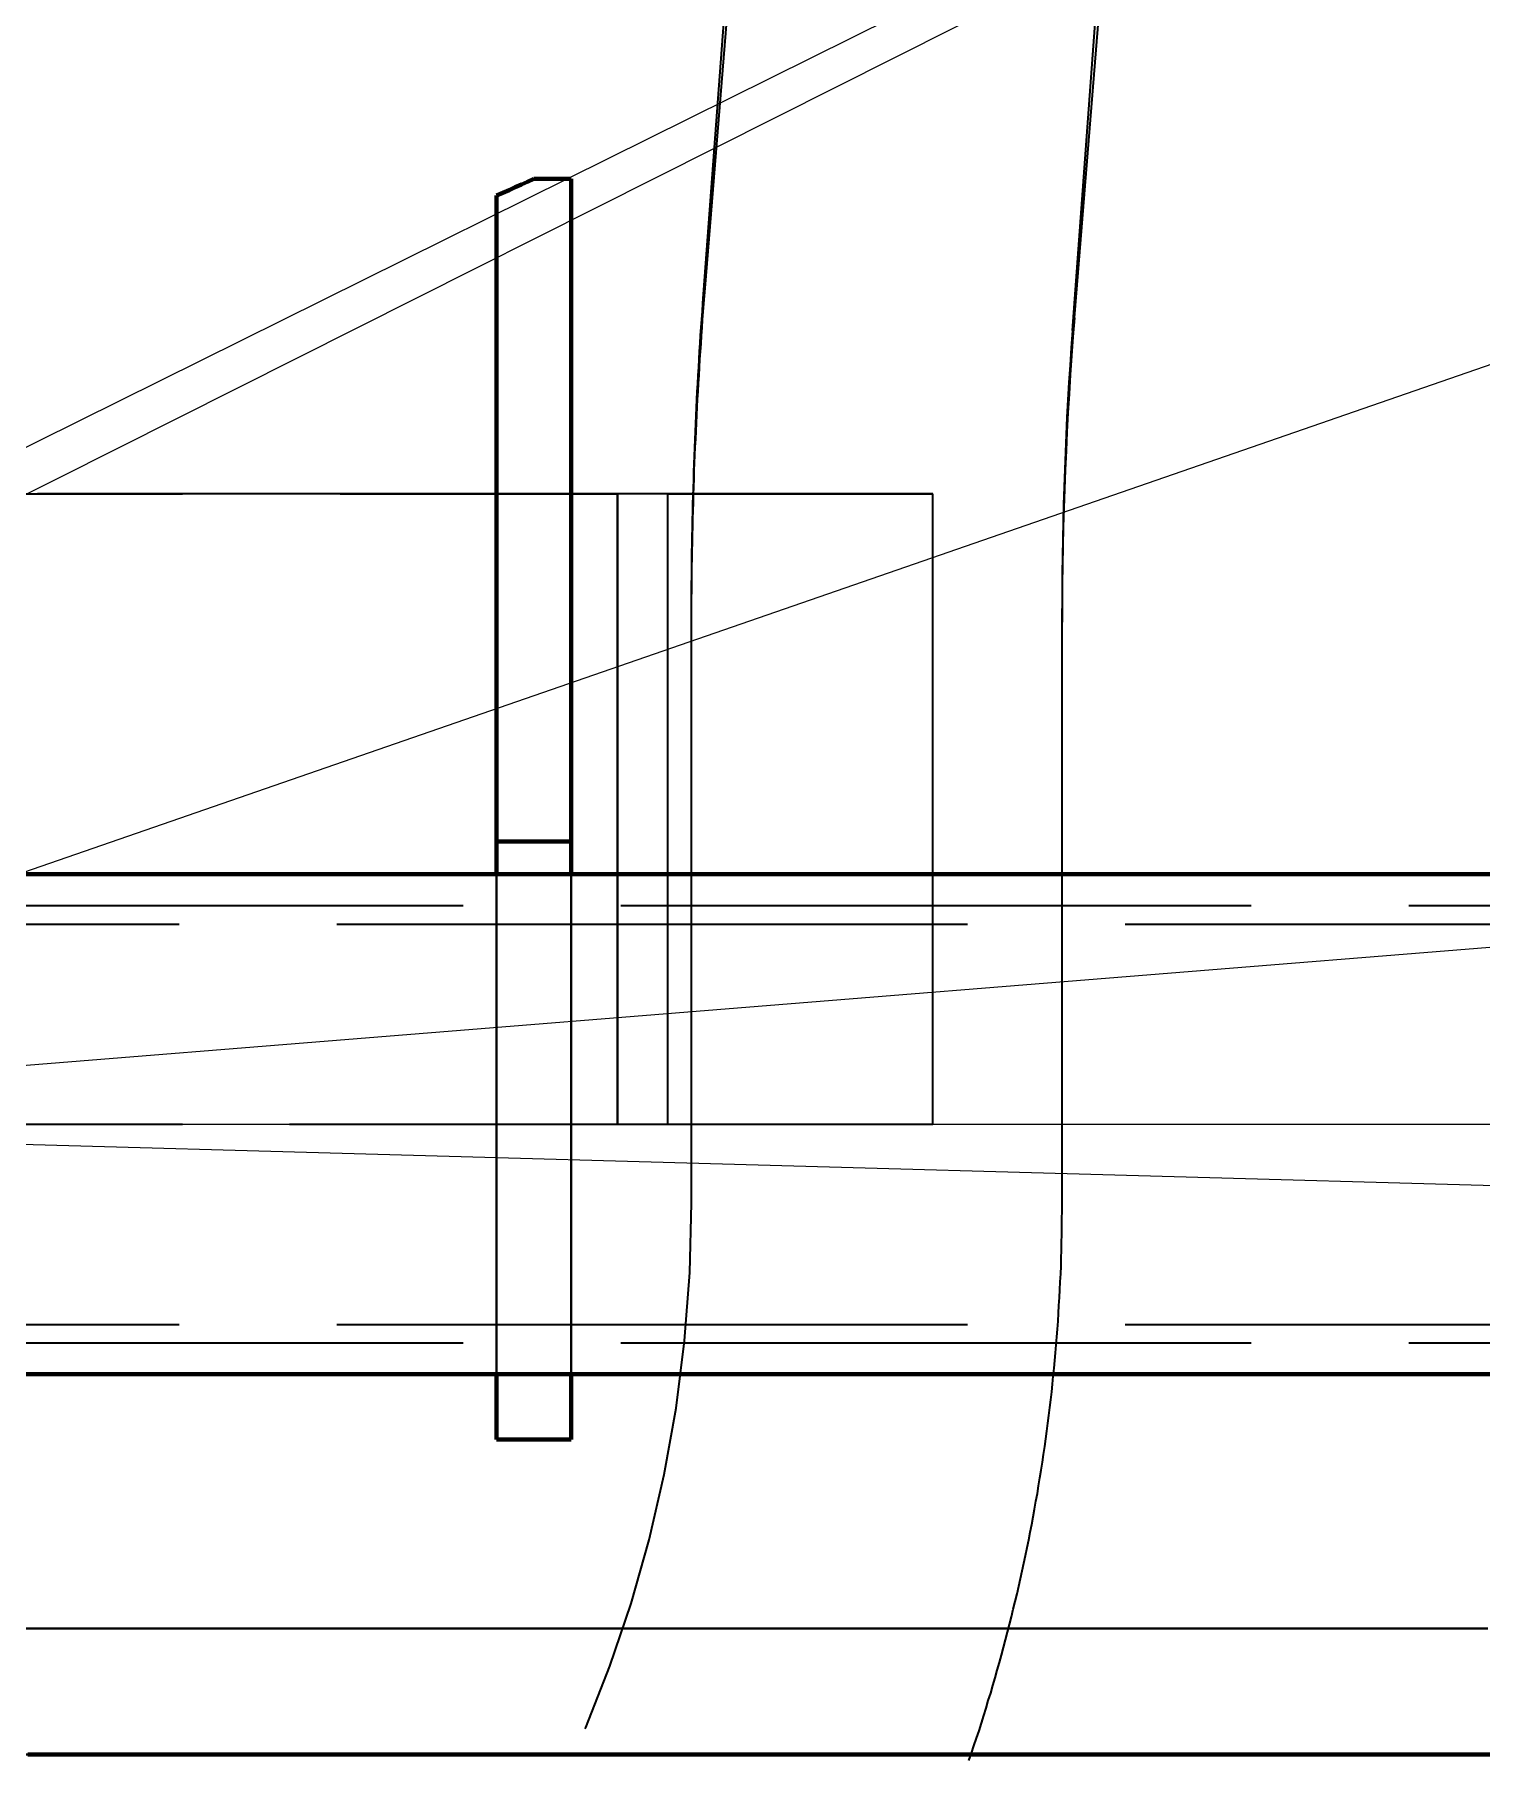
# Model space of a CAD drawing. Header units: millimetres. Extents: x 0 to 2382, y 0 to 420.
# Drawn here: x 166.47 to 175.65, y 225.68 to 236.63 of the extents above; entities that cross this region are included whole.
import ezdxf

# ---------------------------------------------------------------- set-up
doc = ezdxf.new("R2010")
doc.units = ezdxf.units.MM
doc.linetypes.add('IRAM-E-TRAZOS', pattern=[5, 4, -1])
doc.linetypes.add('IRAM-F-TRAZO-PUNTO', pattern=[20, 15, -2, 1, -2])
for name, color, linetype, lineweight in [('01-VISIBLE', 7, 'CONTINUOUS', 70), ('02-OCULTA', 4, 'IRAM-E-TRAZOS', 35), ('03-EJE', 1, 'IRAM-F-TRAZO-PUNTO', 18), ('08-FINA', 5, 'CONTINUOUS', 18)]:
    doc.layers.add(name, color=color, linetype=linetype, lineweight=lineweight)

msp = doc.modelspace()

# ---------------------------------------------------------------- linework, layer by layer
at = {"layer": '01-VISIBLE'}
for p, q in [((169.641, 235.709), (169.878, 235.709)), ((169.878, 235.709), (169.878, 231.503)), ((169.403, 235.603), (169.403, 231.503)), ((169.403, 231.503), (169.403, 231.297)), ((169.403, 231.503), (169.878, 231.503)), ((169.878, 231.503), (169.878, 231.297)), ((145.191, 231.297), (178.391, 231.297)), ((145.191, 228.122), (178.391, 228.122)), ((169.403, 228.122), (169.403, 227.709)), ((169.878, 228.122), (169.878, 227.709)), ((169.403, 227.709), (169.878, 227.709))]:
    msp.add_line(p, q, dxfattribs=at)
for points in [[(169.641, 235.709), (169.601, 235.691), (169.562, 235.674), (169.522, 235.656), (169.483, 235.638), (169.443, 235.621), (169.403, 235.603)], [(166.431, 225.709), (166.511, 225.709), (166.591, 225.709), (166.671, 225.709), (166.751, 225.709), (166.831, 225.709), (166.911, 225.709), (166.991, 225.709), (167.071, 225.709), (167.151, 225.709), (167.231, 225.709), (167.311, 225.709), (167.391, 225.709), (167.471, 225.709), (167.551, 225.709), (167.631, 225.709), (167.711, 225.709), (167.791, 225.709), (167.871, 225.709), (167.951, 225.709), (168.031, 225.709), (168.111, 225.709), (168.191, 225.709), (168.271, 225.709), (168.351, 225.709), (168.431, 225.709), (168.511, 225.709), (168.591, 225.709), (168.671, 225.709), (168.751, 225.709), (168.831, 225.709), (168.911, 225.709), (168.991, 225.709), (169.071, 225.709), (169.151, 225.709), (169.231, 225.709), (169.311, 225.709), (169.391, 225.709), (169.471, 225.709), (169.551, 225.709), (169.631, 225.709), (169.711, 225.709), (169.791, 225.709), (169.871, 225.709), (169.951, 225.709), (170.031, 225.709), (170.111, 225.709), (170.191, 225.709), (170.271, 225.709), (170.351, 225.709), (170.431, 225.709), (170.511, 225.709), (170.591, 225.709), (170.671, 225.709), (170.751, 225.709), (170.831, 225.709), (170.911, 225.709), (170.991, 225.709), (171.071, 225.709), (171.151, 225.709), (171.231, 225.709), (171.311, 225.709), (171.391, 225.709), (171.471, 225.709), (171.551, 225.709), (171.631, 225.709), (171.711, 225.709), (171.791, 225.709), (171.871, 225.709), (171.951, 225.709), (172.031, 225.709), (172.111, 225.709), (172.191, 225.709), (172.271, 225.709), (172.351, 225.709), (172.431, 225.709), (172.511, 225.709), (172.591, 225.709), (172.671, 225.709), (172.751, 225.709), (172.831, 225.709), (172.911, 225.709), (172.991, 225.709), (173.071, 225.709), (173.151, 225.709), (173.231, 225.709), (173.311, 225.709), (173.391, 225.709), (173.471, 225.709), (173.551, 225.709), (173.631, 225.709), (173.711, 225.709), (173.791, 225.709), (173.871, 225.709), (173.951, 225.709), (174.031, 225.709), (174.111, 225.709), (174.191, 225.709), (174.271, 225.709), (174.351, 225.709), (174.431, 225.709), (174.511, 225.709), (174.591, 225.709), (174.671, 225.709), (174.751, 225.709), (174.831, 225.709), (174.911, 225.709), (174.991, 225.709), (175.071, 225.709), (175.151, 225.709), (175.231, 225.709), (175.311, 225.709), (175.391, 225.709), (175.471, 225.709), (175.551, 225.709), (175.631, 225.709), (175.711, 225.709)]]:
    msp.add_lwpolyline(points, dxfattribs=at)
at = {"layer": '02-OCULTA'}
for p, q in [((170.713, 234.921), (170.933, 237.885)), ((170.713, 234.921), (170.933, 237.885)), ((170.727, 235.016), (170.946, 237.705)), ((173.056, 234.747), (173.276, 237.711)), ((173.056, 234.747), (173.276, 237.711)), ((173.069, 234.826), (173.288, 237.515)), ((169.878, 227.709), (169.878, 235.709)), ((169.403, 227.709), (169.403, 235.603)), ((170.491, 233.709), (153.091, 233.709)), ((153.411, 233.709), (170.171, 233.709)), ((172.171, 233.709), (170.171, 233.709)), ((170.171, 233.709), (170.171, 229.709)), ((170.171, 229.709), (170.171, 233.709)), ((170.491, 233.709), (172.171, 233.709)), ((170.491, 229.709), (170.491, 233.709)), ((170.491, 229.709), (170.491, 233.709)), ((172.171, 229.709), (172.171, 233.709)), ((172.171, 229.709), (172.171, 233.709)), ((170.641, 229.209), (170.641, 232.983)), ((170.641, 229.209), (170.641, 232.983)), ((172.991, 229.209), (172.991, 232.983)), ((172.991, 229.209), (172.991, 232.983)), ((170.641, 229.209), (170.641, 232.895)), ((172.991, 229.209), (172.991, 232.895)), ((169.403, 231.297), (169.403, 229.709)), ((169.878, 231.297), (169.878, 229.709)), ((145.191, 231.097), (178.391, 231.097)), ((138.391, 230.979), (185.191, 230.979)), ((153.091, 229.709), (170.491, 229.709)), ((153.411, 229.709), (170.171, 229.709)), ((169.403, 229.709), (169.403, 228.122)), ((169.403, 229.709), (169.878, 229.709)), ((169.878, 229.709), (169.878, 228.122)), ((170.171, 229.709), (172.171, 229.709)), ((170.491, 229.709), (172.171, 229.709)), ((138.391, 228.439), (185.191, 228.439)), ((145.191, 228.322), (178.391, 228.322))]:
    msp.add_line(p, q, dxfattribs=at)
for points in [[(169.641, 235.709), (169.68, 235.709), (169.72, 235.709), (169.76, 235.709), (169.799, 235.709), (169.839, 235.709), (169.878, 235.709)], [(170.641, 232.895), (170.641, 232.945), (170.641, 232.996), (170.641, 233.046), (170.642, 233.097), (170.642, 233.147), (170.643, 233.198), (170.643, 233.249), (170.644, 233.299), (170.645, 233.35), (170.646, 233.4), (170.647, 233.451), (170.648, 233.501), (170.649, 233.552), (170.65, 233.602), (170.652, 233.653), (170.653, 233.704), (170.655, 233.754), (170.657, 233.805), (170.658, 233.855), (170.66, 233.906), (170.662, 233.956), (170.664, 234.007), (170.667, 234.057), (170.669, 234.108), (170.671, 234.158), (170.674, 234.209), (170.676, 234.259), (170.679, 234.31), (170.682, 234.36), (170.685, 234.411), (170.688, 234.461), (170.691, 234.512), (170.694, 234.562), (170.697, 234.613), (170.701, 234.663), (170.704, 234.714), (170.708, 234.764), (170.711, 234.814), (170.715, 234.865), (170.719, 234.915), (170.723, 234.966), (170.727, 235.016)], [(170.641, 232.983), (170.641, 233.034), (170.641, 233.085), (170.641, 233.136), (170.642, 233.187), (170.642, 233.238), (170.643, 233.289), (170.643, 233.34), (170.644, 233.391), (170.645, 233.442), (170.646, 233.493), (170.647, 233.544), (170.648, 233.595), (170.649, 233.646), (170.651, 233.697), (170.652, 233.748), (170.654, 233.799), (170.655, 233.85), (170.657, 233.901), (170.659, 233.952), (170.661, 234.003), (170.663, 234.054), (170.665, 234.105), (170.667, 234.156), (170.67, 234.207), (170.672, 234.258), (170.674, 234.309), (170.677, 234.36), (170.68, 234.411), (170.683, 234.462), (170.686, 234.513), (170.689, 234.564), (170.692, 234.615), (170.695, 234.666), (170.698, 234.717), (170.702, 234.768), (170.705, 234.819), (170.709, 234.87), (170.713, 234.921)], [(170.641, 232.983), (170.641, 233.034), (170.641, 233.085), (170.641, 233.136), (170.642, 233.187), (170.642, 233.238), (170.643, 233.289), (170.643, 233.34), (170.644, 233.391), (170.645, 233.442), (170.646, 233.493), (170.647, 233.544), (170.648, 233.595), (170.649, 233.646), (170.651, 233.697), (170.652, 233.748), (170.654, 233.799), (170.655, 233.85), (170.657, 233.901), (170.659, 233.952), (170.661, 234.003), (170.663, 234.054), (170.665, 234.105), (170.667, 234.156), (170.67, 234.207), (170.672, 234.258), (170.674, 234.309), (170.677, 234.36), (170.68, 234.411), (170.683, 234.462), (170.686, 234.513), (170.689, 234.564), (170.692, 234.615), (170.695, 234.666), (170.698, 234.717), (170.702, 234.768), (170.705, 234.819), (170.709, 234.87), (170.713, 234.921)], [(172.4, 225.67), (172.416, 225.718), (172.432, 225.765), (172.448, 225.813), (172.464, 225.86), (172.479, 225.908), (172.494, 225.956), (172.509, 226.004), (172.523, 226.051), (172.538, 226.099), (172.552, 226.147), (172.566, 226.196), (172.58, 226.244), (172.593, 226.292), (172.606, 226.34), (172.619, 226.388), (172.632, 226.437), (172.645, 226.485), (172.657, 226.534), (172.67, 226.582), (172.681, 226.631), (172.693, 226.68), (172.705, 226.728), (172.716, 226.777), (172.727, 226.826), (172.738, 226.875), (172.748, 226.924), (172.759, 226.973), (172.769, 227.022), (172.779, 227.071), (172.789, 227.12), (172.798, 227.169), (172.807, 227.218), (172.816, 227.267), (172.825, 227.317), (172.834, 227.366), (172.842, 227.415), (172.85, 227.465), (172.858, 227.514), (172.866, 227.564), (172.873, 227.613), (172.881, 227.663), (172.888, 227.712), (172.894, 227.762), (172.901, 227.812), (172.907, 227.861), (172.913, 227.911), (172.919, 227.961), (172.925, 228.01), (172.93, 228.06), (172.935, 228.11), (172.94, 228.16), (172.945, 228.21), (172.949, 228.259), (172.954, 228.309), (172.958, 228.359), (172.961, 228.409), (172.965, 228.459), (172.968, 228.509), (172.971, 228.559), (172.974, 228.609), (172.977, 228.659), (172.979, 228.709), (172.982, 228.759), (172.984, 228.809), (172.985, 228.859), (172.987, 228.909), (172.988, 228.959), (172.989, 229.009), (172.99, 229.059), (172.99, 229.109), (172.991, 229.159), (172.991, 229.209)], [(172.4, 225.67), (172.416, 225.718), (172.432, 225.765), (172.448, 225.813), (172.464, 225.86), (172.479, 225.908), (172.494, 225.956), (172.509, 226.004), (172.523, 226.051), (172.538, 226.099), (172.552, 226.147), (172.566, 226.196), (172.58, 226.244), (172.593, 226.292), (172.606, 226.34), (172.619, 226.388), (172.632, 226.437), (172.645, 226.485), (172.657, 226.534), (172.67, 226.582), (172.681, 226.631), (172.693, 226.68), (172.705, 226.728), (172.716, 226.777), (172.727, 226.826), (172.738, 226.875), (172.748, 226.924), (172.759, 226.973), (172.769, 227.022), (172.779, 227.071), (172.789, 227.12), (172.798, 227.169), (172.807, 227.218), (172.816, 227.267), (172.825, 227.317), (172.834, 227.366), (172.842, 227.415), (172.85, 227.465), (172.858, 227.514), (172.866, 227.564), (172.873, 227.613), (172.881, 227.663), (172.888, 227.712), (172.894, 227.762), (172.901, 227.812), (172.907, 227.861), (172.913, 227.911), (172.919, 227.961), (172.925, 228.01), (172.93, 228.06), (172.935, 228.11), (172.94, 228.16), (172.945, 228.21), (172.949, 228.259), (172.954, 228.309), (172.958, 228.359), (172.961, 228.409), (172.965, 228.459), (172.968, 228.509), (172.971, 228.559), (172.974, 228.609), (172.977, 228.659), (172.979, 228.709), (172.982, 228.759), (172.984, 228.809), (172.985, 228.859), (172.987, 228.909), (172.988, 228.959), (172.989, 229.009), (172.99, 229.059), (172.99, 229.109), (172.991, 229.159), (172.991, 229.209)], [(172.4, 225.67), (172.416, 225.718), (172.432, 225.765), (172.448, 225.813), (172.464, 225.86), (172.479, 225.908), (172.494, 225.956), (172.509, 226.004), (172.523, 226.051), (172.538, 226.099), (172.552, 226.147), (172.566, 226.196), (172.58, 226.244), (172.593, 226.292), (172.606, 226.34), (172.619, 226.388), (172.632, 226.437), (172.645, 226.485), (172.657, 226.534), (172.67, 226.582), (172.681, 226.631), (172.693, 226.68), (172.705, 226.728), (172.716, 226.777), (172.727, 226.826), (172.738, 226.875), (172.748, 226.924), (172.759, 226.973), (172.769, 227.022), (172.779, 227.071), (172.789, 227.12), (172.798, 227.169), (172.807, 227.218), (172.816, 227.267), (172.825, 227.317), (172.834, 227.366), (172.842, 227.415), (172.85, 227.465), (172.858, 227.514), (172.866, 227.564), (172.873, 227.613), (172.881, 227.663), (172.888, 227.712), (172.894, 227.762), (172.901, 227.812), (172.907, 227.861), (172.913, 227.911), (172.919, 227.961), (172.925, 228.01), (172.93, 228.06), (172.935, 228.11), (172.94, 228.16), (172.945, 228.21), (172.949, 228.259), (172.954, 228.309), (172.958, 228.359), (172.961, 228.409), (172.965, 228.459), (172.968, 228.509), (172.971, 228.559), (172.974, 228.609), (172.977, 228.659), (172.979, 228.709), (172.982, 228.759), (172.984, 228.809), (172.985, 228.859), (172.987, 228.909), (172.988, 228.959), (172.989, 229.009), (172.99, 229.059), (172.99, 229.109), (172.991, 229.159), (172.991, 229.209)], [(169.403, 227.709), (169.456, 227.709), (169.509, 227.709), (169.562, 227.709), (169.614, 227.709), (169.667, 227.709), (169.72, 227.709), (169.773, 227.709), (169.826, 227.709), (169.878, 227.709)], [(175.692, 226.509), (175.615, 226.509), (175.538, 226.509), (175.461, 226.509), (175.384, 226.509), (175.308, 226.509), (175.231, 226.509), (175.154, 226.509), (175.077, 226.509), (175, 226.509), (174.924, 226.509), (174.847, 226.509), (174.77, 226.509), (174.693, 226.509), (174.616, 226.509), (174.54, 226.509), (174.463, 226.509), (174.386, 226.509), (174.309, 226.509), (174.232, 226.509), (174.156, 226.509), (174.079, 226.509), (174.002, 226.509), (173.925, 226.509), (173.848, 226.509), (173.772, 226.509), (173.695, 226.509), (173.618, 226.509), (173.541, 226.509), (173.464, 226.509), (173.388, 226.509), (173.311, 226.509), (173.234, 226.509), (173.157, 226.509), (173.08, 226.509), (173.004, 226.509), (172.927, 226.509), (172.85, 226.509), (172.773, 226.509), (172.696, 226.509), (172.62, 226.509), (172.543, 226.509), (172.466, 226.509), (172.389, 226.509), (172.312, 226.509), (172.236, 226.509), (172.159, 226.509), (172.082, 226.509), (172.005, 226.509), (171.928, 226.509), (171.852, 226.509), (171.775, 226.509), (171.698, 226.509), (171.621, 226.509), (171.544, 226.509), (171.468, 226.509), (171.391, 226.509), (171.314, 226.509), (171.237, 226.509), (171.16, 226.509), (171.084, 226.509), (171.007, 226.509), (170.93, 226.509), (170.853, 226.509), (170.776, 226.509), (170.7, 226.509), (170.623, 226.509), (170.546, 226.509), (170.469, 226.509), (170.392, 226.509), (170.316, 226.509), (170.239, 226.509), (170.162, 226.509), (170.085, 226.509), (170.008, 226.509), (169.932, 226.509), (169.855, 226.509), (169.778, 226.509), (169.701, 226.509), (169.624, 226.509), (169.548, 226.509), (169.471, 226.509), (169.394, 226.509), (169.317, 226.509), (169.24, 226.509), (169.164, 226.509), (169.087, 226.509), (169.01, 226.509), (168.933, 226.509), (168.856, 226.509), (168.78, 226.509), (168.703, 226.509), (168.626, 226.509), (168.549, 226.509), (168.472, 226.509), (168.396, 226.509), (168.319, 226.509), (168.242, 226.509), (168.165, 226.509), (168.088, 226.509), (168.012, 226.509), (167.935, 226.509), (167.858, 226.509), (167.781, 226.509), (167.704, 226.509), (167.628, 226.509), (167.551, 226.509), (167.474, 226.509), (167.397, 226.509), (167.32, 226.509), (167.244, 226.509), (167.167, 226.509), (167.09, 226.509), (167.013, 226.509), (166.936, 226.509), (166.86, 226.509), (166.783, 226.509), (166.706, 226.509), (166.629, 226.509), (166.552, 226.509), (166.476, 226.509), (166.399, 226.509)], [(166.399, 226.509), (166.476, 226.509), (166.552, 226.509), (166.629, 226.509), (166.706, 226.509), (166.783, 226.509), (166.86, 226.509), (166.936, 226.509), (167.013, 226.509), (167.09, 226.509), (167.167, 226.509), (167.244, 226.509), (167.32, 226.509), (167.397, 226.509), (167.474, 226.509), (167.551, 226.509), (167.628, 226.509), (167.704, 226.509), (167.781, 226.509), (167.858, 226.509), (167.935, 226.509), (168.012, 226.509), (168.088, 226.509), (168.165, 226.509), (168.242, 226.509), (168.319, 226.509), (168.396, 226.509), (168.472, 226.509), (168.549, 226.509), (168.626, 226.509), (168.703, 226.509), (168.78, 226.509), (168.856, 226.509), (168.933, 226.509), (169.01, 226.509), (169.087, 226.509), (169.164, 226.509), (169.24, 226.509), (169.317, 226.509), (169.394, 226.509), (169.471, 226.509), (169.548, 226.509), (169.624, 226.509), (169.701, 226.509), (169.778, 226.509), (169.855, 226.509), (169.932, 226.509), (170.008, 226.509), (170.085, 226.509), (170.162, 226.509), (170.239, 226.509), (170.316, 226.509), (170.392, 226.509), (170.469, 226.509), (170.546, 226.509), (170.623, 226.509), (170.7, 226.509), (170.776, 226.509), (170.853, 226.509), (170.93, 226.509), (171.007, 226.509), (171.084, 226.509), (171.16, 226.509), (171.237, 226.509), (171.314, 226.509), (171.391, 226.509), (171.468, 226.509), (171.544, 226.509), (171.621, 226.509), (171.698, 226.509), (171.775, 226.509), (171.852, 226.509), (171.928, 226.509), (172.005, 226.509), (172.082, 226.509), (172.159, 226.509), (172.236, 226.509), (172.312, 226.509), (172.389, 226.509), (172.466, 226.509), (172.543, 226.509), (172.62, 226.509), (172.696, 226.509), (172.773, 226.509), (172.85, 226.509), (172.927, 226.509), (173.004, 226.509), (173.08, 226.509), (173.157, 226.509), (173.234, 226.509), (173.311, 226.509), (173.388, 226.509), (173.464, 226.509), (173.541, 226.509), (173.618, 226.509), (173.695, 226.509), (173.772, 226.509), (173.848, 226.509), (173.925, 226.509), (174.002, 226.509), (174.079, 226.509), (174.156, 226.509), (174.232, 226.509), (174.309, 226.509), (174.386, 226.509), (174.463, 226.509), (174.54, 226.509), (174.616, 226.509), (174.693, 226.509), (174.77, 226.509), (174.847, 226.509), (174.924, 226.509), (175, 226.509), (175.077, 226.509), (175.154, 226.509), (175.231, 226.509), (175.308, 226.509), (175.384, 226.509), (175.461, 226.509), (175.538, 226.509), (175.615, 226.509), (175.692, 226.509)], [(175.668, 226.509), (175.589, 226.509), (175.511, 226.509), (175.432, 226.509), (175.354, 226.509), (175.276, 226.509), (175.197, 226.509), (175.119, 226.509), (175.04, 226.509), (174.962, 226.509), (174.884, 226.509), (174.805, 226.509), (174.727, 226.509), (174.648, 226.509), (174.57, 226.509), (174.492, 226.509), (174.413, 226.509), (174.335, 226.509), (174.256, 226.509), (174.178, 226.509), (174.1, 226.509), (174.021, 226.509), (173.943, 226.509), (173.864, 226.509), (173.786, 226.509), (173.708, 226.509), (173.629, 226.509), (173.551, 226.509), (173.472, 226.509), (173.394, 226.509), (173.316, 226.509), (173.237, 226.509), (173.159, 226.509), (173.08, 226.509), (173.002, 226.509), (172.924, 226.509), (172.845, 226.509), (172.767, 226.509), (172.688, 226.509), (172.61, 226.509), (172.532, 226.509), (172.453, 226.509), (172.375, 226.509), (172.296, 226.509), (172.218, 226.509), (172.14, 226.509), (172.061, 226.509), (171.983, 226.509), (171.904, 226.509), (171.826, 226.509), (171.748, 226.509), (171.669, 226.509), (171.591, 226.509), (171.512, 226.509), (171.434, 226.509), (171.356, 226.509), (171.277, 226.509), (171.199, 226.509), (171.12, 226.509), (171.042, 226.509), (170.964, 226.509), (170.885, 226.509), (170.807, 226.509), (170.728, 226.509), (170.65, 226.509), (170.572, 226.509), (170.493, 226.509), (170.415, 226.509), (170.336, 226.509), (170.258, 226.509), (170.18, 226.509), (170.101, 226.509), (170.023, 226.509), (169.944, 226.509), (169.866, 226.509), (169.788, 226.509), (169.709, 226.509), (169.631, 226.509), (169.552, 226.509), (169.474, 226.509), (169.396, 226.509), (169.317, 226.509), (169.239, 226.509), (169.16, 226.509), (169.082, 226.509), (169.004, 226.509), (168.925, 226.509), (168.847, 226.509), (168.768, 226.509), (168.69, 226.509), (168.612, 226.509), (168.533, 226.509), (168.455, 226.509), (168.376, 226.509), (168.298, 226.509), (168.22, 226.509), (168.141, 226.509), (168.063, 226.509), (167.984, 226.509), (167.906, 226.509), (167.828, 226.509), (167.749, 226.509), (167.671, 226.509), (167.592, 226.509), (167.514, 226.509), (167.436, 226.509), (167.357, 226.509), (167.279, 226.509), (167.2, 226.509), (167.122, 226.509), (167.044, 226.509), (166.965, 226.509), (166.887, 226.509), (166.808, 226.509), (166.73, 226.509), (166.652, 226.509), (166.573, 226.509), (166.495, 226.509), (166.416, 226.509)], [(166.416, 226.509), (166.495, 226.509), (166.573, 226.509), (166.652, 226.509), (166.73, 226.509), (166.808, 226.509), (166.887, 226.509), (166.965, 226.509), (167.044, 226.509), (167.122, 226.509), (167.2, 226.509), (167.279, 226.509), (167.357, 226.509), (167.436, 226.509), (167.514, 226.509), (167.592, 226.509), (167.671, 226.509), (167.749, 226.509), (167.828, 226.509), (167.906, 226.509), (167.984, 226.509), (168.063, 226.509), (168.141, 226.509), (168.22, 226.509), (168.298, 226.509), (168.376, 226.509), (168.455, 226.509), (168.533, 226.509), (168.612, 226.509), (168.69, 226.509), (168.768, 226.509), (168.847, 226.509), (168.925, 226.509), (169.004, 226.509), (169.082, 226.509), (169.16, 226.509), (169.239, 226.509), (169.317, 226.509), (169.396, 226.509), (169.474, 226.509), (169.552, 226.509), (169.631, 226.509), (169.709, 226.509), (169.788, 226.509), (169.866, 226.509), (169.944, 226.509), (170.023, 226.509), (170.101, 226.509), (170.18, 226.509), (170.258, 226.509), (170.336, 226.509), (170.415, 226.509), (170.493, 226.509), (170.572, 226.509), (170.65, 226.509), (170.728, 226.509), (170.807, 226.509), (170.885, 226.509), (170.964, 226.509), (171.042, 226.509), (171.12, 226.509), (171.199, 226.509), (171.277, 226.509), (171.356, 226.509), (171.434, 226.509), (171.512, 226.509), (171.591, 226.509), (171.669, 226.509), (171.748, 226.509), (171.826, 226.509), (171.904, 226.509), (171.983, 226.509), (172.061, 226.509), (172.14, 226.509), (172.218, 226.509), (172.296, 226.509), (172.375, 226.509), (172.453, 226.509), (172.532, 226.509), (172.61, 226.509), (172.688, 226.509), (172.767, 226.509), (172.845, 226.509), (172.924, 226.509), (173.002, 226.509), (173.08, 226.509), (173.159, 226.509), (173.237, 226.509), (173.316, 226.509), (173.394, 226.509), (173.472, 226.509), (173.551, 226.509), (173.629, 226.509), (173.708, 226.509), (173.786, 226.509), (173.864, 226.509), (173.943, 226.509), (174.021, 226.509), (174.1, 226.509), (174.178, 226.509), (174.256, 226.509), (174.335, 226.509), (174.413, 226.509), (174.492, 226.509), (174.57, 226.509), (174.648, 226.509), (174.727, 226.509), (174.805, 226.509), (174.884, 226.509), (174.962, 226.509), (175.04, 226.509), (175.119, 226.509), (175.197, 226.509), (175.276, 226.509), (175.354, 226.509), (175.432, 226.509), (175.511, 226.509), (175.589, 226.509), (175.668, 226.509)], [(175.692, 225.709), (175.615, 225.709), (175.538, 225.709), (175.461, 225.709), (175.384, 225.709), (175.308, 225.709), (175.231, 225.709), (175.154, 225.709), (175.077, 225.709), (175, 225.709), (174.924, 225.709), (174.847, 225.709), (174.77, 225.709), (174.693, 225.709), (174.616, 225.709), (174.54, 225.709), (174.463, 225.709), (174.386, 225.709), (174.309, 225.709), (174.232, 225.709), (174.156, 225.709), (174.079, 225.709), (174.002, 225.709), (173.925, 225.709), (173.848, 225.709), (173.772, 225.709), (173.695, 225.709), (173.618, 225.709), (173.541, 225.709), (173.464, 225.709), (173.388, 225.709), (173.311, 225.709), (173.234, 225.709), (173.157, 225.709), (173.08, 225.709), (173.004, 225.709), (172.927, 225.709), (172.85, 225.709), (172.773, 225.709), (172.696, 225.709), (172.62, 225.709), (172.543, 225.709), (172.466, 225.709), (172.389, 225.709), (172.312, 225.709), (172.236, 225.709), (172.159, 225.709), (172.082, 225.709), (172.005, 225.709), (171.928, 225.709), (171.852, 225.709), (171.775, 225.709), (171.698, 225.709), (171.621, 225.709), (171.544, 225.709), (171.468, 225.709), (171.391, 225.709), (171.314, 225.709), (171.237, 225.709), (171.16, 225.709), (171.084, 225.709), (171.007, 225.709), (170.93, 225.709), (170.853, 225.709), (170.776, 225.709), (170.7, 225.709), (170.623, 225.709), (170.546, 225.709), (170.469, 225.709), (170.392, 225.709), (170.316, 225.709), (170.239, 225.709), (170.162, 225.709), (170.085, 225.709), (170.008, 225.709), (169.932, 225.709), (169.855, 225.709), (169.778, 225.709), (169.701, 225.709), (169.624, 225.709), (169.548, 225.709), (169.471, 225.709), (169.394, 225.709), (169.317, 225.709), (169.24, 225.709), (169.164, 225.709), (169.087, 225.709), (169.01, 225.709), (168.933, 225.709), (168.856, 225.709), (168.78, 225.709), (168.703, 225.709), (168.626, 225.709), (168.549, 225.709), (168.472, 225.709), (168.396, 225.709), (168.319, 225.709), (168.242, 225.709), (168.165, 225.709), (168.088, 225.709), (168.012, 225.709), (167.935, 225.709), (167.858, 225.709), (167.781, 225.709), (167.704, 225.709), (167.628, 225.709), (167.551, 225.709), (167.474, 225.709), (167.397, 225.709), (167.32, 225.709), (167.244, 225.709), (167.167, 225.709), (167.09, 225.709), (167.013, 225.709), (166.936, 225.709), (166.86, 225.709), (166.783, 225.709), (166.706, 225.709), (166.629, 225.709), (166.552, 225.709), (166.476, 225.709), (166.399, 225.709)], [(166.399, 225.709), (166.476, 225.709), (166.552, 225.709), (166.629, 225.709), (166.706, 225.709), (166.783, 225.709), (166.86, 225.709), (166.936, 225.709), (167.013, 225.709), (167.09, 225.709), (167.167, 225.709), (167.244, 225.709), (167.32, 225.709), (167.397, 225.709), (167.474, 225.709), (167.551, 225.709), (167.628, 225.709), (167.704, 225.709), (167.781, 225.709), (167.858, 225.709), (167.935, 225.709), (168.012, 225.709), (168.088, 225.709), (168.165, 225.709), (168.242, 225.709), (168.319, 225.709), (168.396, 225.709), (168.472, 225.709), (168.549, 225.709), (168.626, 225.709), (168.703, 225.709), (168.78, 225.709), (168.856, 225.709), (168.933, 225.709), (169.01, 225.709), (169.087, 225.709), (169.164, 225.709), (169.24, 225.709), (169.317, 225.709), (169.394, 225.709), (169.471, 225.709), (169.548, 225.709), (169.624, 225.709), (169.701, 225.709), (169.778, 225.709), (169.855, 225.709), (169.932, 225.709), (170.008, 225.709), (170.085, 225.709), (170.162, 225.709), (170.239, 225.709), (170.316, 225.709), (170.392, 225.709), (170.469, 225.709), (170.546, 225.709), (170.623, 225.709), (170.7, 225.709), (170.776, 225.709), (170.853, 225.709), (170.93, 225.709), (171.007, 225.709), (171.084, 225.709), (171.16, 225.709), (171.237, 225.709), (171.314, 225.709), (171.391, 225.709), (171.468, 225.709), (171.544, 225.709), (171.621, 225.709), (171.698, 225.709), (171.775, 225.709), (171.852, 225.709), (171.928, 225.709), (172.005, 225.709), (172.082, 225.709), (172.159, 225.709), (172.236, 225.709), (172.312, 225.709), (172.389, 225.709), (172.466, 225.709), (172.543, 225.709), (172.62, 225.709), (172.696, 225.709), (172.773, 225.709), (172.85, 225.709), (172.927, 225.709), (173.004, 225.709), (173.08, 225.709), (173.157, 225.709), (173.234, 225.709), (173.311, 225.709), (173.388, 225.709), (173.464, 225.709), (173.541, 225.709), (173.618, 225.709), (173.695, 225.709), (173.772, 225.709), (173.848, 225.709), (173.925, 225.709), (174.002, 225.709), (174.079, 225.709), (174.156, 225.709), (174.232, 225.709), (174.309, 225.709), (174.386, 225.709), (174.463, 225.709), (174.54, 225.709), (174.616, 225.709), (174.693, 225.709), (174.77, 225.709), (174.847, 225.709), (174.924, 225.709), (175, 225.709), (175.077, 225.709), (175.154, 225.709), (175.231, 225.709), (175.308, 225.709), (175.384, 225.709), (175.461, 225.709), (175.538, 225.709), (175.615, 225.709), (175.692, 225.709)], [(175.668, 225.709), (175.589, 225.709), (175.511, 225.709), (175.432, 225.709), (175.354, 225.709), (175.276, 225.709), (175.197, 225.709), (175.119, 225.709), (175.04, 225.709), (174.962, 225.709), (174.884, 225.709), (174.805, 225.709), (174.727, 225.709), (174.648, 225.709), (174.57, 225.709), (174.492, 225.709), (174.413, 225.709), (174.335, 225.709), (174.256, 225.709), (174.178, 225.709), (174.1, 225.709), (174.021, 225.709), (173.943, 225.709), (173.864, 225.709), (173.786, 225.709), (173.708, 225.709), (173.629, 225.709), (173.551, 225.709), (173.472, 225.709), (173.394, 225.709), (173.316, 225.709), (173.237, 225.709), (173.159, 225.709), (173.08, 225.709), (173.002, 225.709), (172.924, 225.709), (172.845, 225.709), (172.767, 225.709), (172.688, 225.709), (172.61, 225.709), (172.532, 225.709), (172.453, 225.709), (172.375, 225.709), (172.296, 225.709), (172.218, 225.709), (172.14, 225.709), (172.061, 225.709), (171.983, 225.709), (171.904, 225.709), (171.826, 225.709), (171.748, 225.709), (171.669, 225.709), (171.591, 225.709), (171.512, 225.709), (171.434, 225.709), (171.356, 225.709), (171.277, 225.709), (171.199, 225.709), (171.12, 225.709), (171.042, 225.709), (170.964, 225.709), (170.885, 225.709), (170.807, 225.709), (170.728, 225.709), (170.65, 225.709), (170.572, 225.709), (170.493, 225.709), (170.415, 225.709), (170.336, 225.709), (170.258, 225.709), (170.18, 225.709), (170.101, 225.709), (170.023, 225.709), (169.944, 225.709), (169.866, 225.709), (169.788, 225.709), (169.709, 225.709), (169.631, 225.709), (169.552, 225.709), (169.474, 225.709), (169.396, 225.709), (169.317, 225.709), (169.239, 225.709), (169.16, 225.709), (169.082, 225.709), (169.004, 225.709), (168.925, 225.709), (168.847, 225.709), (168.768, 225.709), (168.69, 225.709), (168.612, 225.709), (168.533, 225.709), (168.455, 225.709), (168.376, 225.709), (168.298, 225.709), (168.22, 225.709), (168.141, 225.709), (168.063, 225.709), (167.984, 225.709), (167.906, 225.709), (167.828, 225.709), (167.749, 225.709), (167.671, 225.709), (167.592, 225.709), (167.514, 225.709), (167.436, 225.709), (167.357, 225.709), (167.279, 225.709), (167.2, 225.709), (167.122, 225.709), (167.044, 225.709), (166.965, 225.709), (166.887, 225.709), (166.808, 225.709), (166.73, 225.709), (166.652, 225.709), (166.573, 225.709), (166.495, 225.709), (166.416, 225.709)], [(166.416, 225.709), (166.495, 225.709), (166.573, 225.709), (166.652, 225.709), (166.73, 225.709), (166.808, 225.709), (166.887, 225.709), (166.965, 225.709), (167.044, 225.709), (167.122, 225.709), (167.2, 225.709), (167.279, 225.709), (167.357, 225.709), (167.436, 225.709), (167.514, 225.709), (167.592, 225.709), (167.671, 225.709), (167.749, 225.709), (167.828, 225.709), (167.906, 225.709), (167.984, 225.709), (168.063, 225.709), (168.141, 225.709), (168.22, 225.709), (168.298, 225.709), (168.376, 225.709), (168.455, 225.709), (168.533, 225.709), (168.612, 225.709), (168.69, 225.709), (168.768, 225.709), (168.847, 225.709), (168.925, 225.709), (169.004, 225.709), (169.082, 225.709), (169.16, 225.709), (169.239, 225.709), (169.317, 225.709), (169.396, 225.709), (169.474, 225.709), (169.552, 225.709), (169.631, 225.709), (169.709, 225.709), (169.788, 225.709), (169.866, 225.709), (169.944, 225.709), (170.023, 225.709), (170.101, 225.709), (170.18, 225.709), (170.258, 225.709), (170.336, 225.709), (170.415, 225.709), (170.493, 225.709), (170.572, 225.709), (170.65, 225.709), (170.728, 225.709), (170.807, 225.709), (170.885, 225.709), (170.964, 225.709), (171.042, 225.709), (171.12, 225.709), (171.199, 225.709), (171.277, 225.709), (171.356, 225.709), (171.434, 225.709), (171.512, 225.709), (171.591, 225.709), (171.669, 225.709), (171.748, 225.709), (171.826, 225.709), (171.904, 225.709), (171.983, 225.709), (172.061, 225.709), (172.14, 225.709), (172.218, 225.709), (172.296, 225.709), (172.375, 225.709), (172.453, 225.709), (172.532, 225.709), (172.61, 225.709), (172.688, 225.709), (172.767, 225.709), (172.845, 225.709), (172.924, 225.709), (173.002, 225.709), (173.08, 225.709), (173.159, 225.709), (173.237, 225.709), (173.316, 225.709), (173.394, 225.709), (173.472, 225.709), (173.551, 225.709), (173.629, 225.709), (173.708, 225.709), (173.786, 225.709), (173.864, 225.709), (173.943, 225.709), (174.021, 225.709), (174.1, 225.709), (174.178, 225.709), (174.256, 225.709), (174.335, 225.709), (174.413, 225.709), (174.492, 225.709), (174.57, 225.709), (174.648, 225.709), (174.727, 225.709), (174.805, 225.709), (174.884, 225.709), (174.962, 225.709), (175.04, 225.709), (175.119, 225.709), (175.197, 225.709), (175.276, 225.709), (175.354, 225.709), (175.432, 225.709), (175.511, 225.709), (175.589, 225.709), (175.668, 225.709)], [(175.668, 225.709), (175.589, 225.709), (175.511, 225.709), (175.432, 225.709), (175.354, 225.709), (175.276, 225.709), (175.197, 225.709), (175.119, 225.709), (175.04, 225.709), (174.962, 225.709), (174.884, 225.709), (174.805, 225.709), (174.727, 225.709), (174.648, 225.709), (174.57, 225.709), (174.492, 225.709), (174.413, 225.709), (174.335, 225.709), (174.256, 225.709), (174.178, 225.709), (174.1, 225.709), (174.021, 225.709), (173.943, 225.709), (173.864, 225.709), (173.786, 225.709), (173.708, 225.709), (173.629, 225.709), (173.551, 225.709), (173.472, 225.709), (173.394, 225.709), (173.316, 225.709), (173.237, 225.709), (173.159, 225.709), (173.08, 225.709), (173.002, 225.709), (172.924, 225.709), (172.845, 225.709), (172.767, 225.709), (172.688, 225.709), (172.61, 225.709), (172.532, 225.709), (172.453, 225.709), (172.375, 225.709), (172.296, 225.709), (172.218, 225.709), (172.14, 225.709), (172.061, 225.709), (171.983, 225.709), (171.904, 225.709), (171.826, 225.709), (171.748, 225.709), (171.669, 225.709), (171.591, 225.709), (171.512, 225.709), (171.434, 225.709), (171.356, 225.709), (171.277, 225.709), (171.199, 225.709), (171.12, 225.709), (171.042, 225.709), (170.964, 225.709), (170.885, 225.709), (170.807, 225.709), (170.728, 225.709), (170.65, 225.709), (170.572, 225.709), (170.493, 225.709), (170.415, 225.709), (170.336, 225.709), (170.258, 225.709), (170.18, 225.709), (170.101, 225.709), (170.023, 225.709), (169.944, 225.709), (169.866, 225.709), (169.788, 225.709), (169.709, 225.709), (169.631, 225.709), (169.552, 225.709), (169.474, 225.709), (169.396, 225.709), (169.317, 225.709), (169.239, 225.709), (169.16, 225.709), (169.082, 225.709), (169.004, 225.709), (168.925, 225.709), (168.847, 225.709), (168.768, 225.709), (168.69, 225.709), (168.612, 225.709), (168.533, 225.709), (168.455, 225.709), (168.376, 225.709), (168.298, 225.709), (168.22, 225.709), (168.141, 225.709), (168.063, 225.709), (167.984, 225.709), (167.906, 225.709), (167.828, 225.709), (167.749, 225.709), (167.671, 225.709), (167.592, 225.709), (167.514, 225.709), (167.436, 225.709), (167.357, 225.709), (167.279, 225.709), (167.2, 225.709), (167.122, 225.709), (167.044, 225.709), (166.965, 225.709), (166.887, 225.709), (166.808, 225.709), (166.73, 225.709), (166.652, 225.709), (166.573, 225.709), (166.495, 225.709), (166.416, 225.709)], [(166.416, 225.709), (166.495, 225.709), (166.573, 225.709), (166.652, 225.709), (166.73, 225.709), (166.808, 225.709), (166.887, 225.709), (166.965, 225.709), (167.044, 225.709), (167.122, 225.709), (167.2, 225.709), (167.279, 225.709), (167.357, 225.709), (167.436, 225.709), (167.514, 225.709), (167.592, 225.709), (167.671, 225.709), (167.749, 225.709), (167.828, 225.709), (167.906, 225.709), (167.984, 225.709), (168.063, 225.709), (168.141, 225.709), (168.22, 225.709), (168.298, 225.709), (168.376, 225.709), (168.455, 225.709), (168.533, 225.709), (168.612, 225.709), (168.69, 225.709), (168.768, 225.709), (168.847, 225.709), (168.925, 225.709), (169.004, 225.709), (169.082, 225.709), (169.16, 225.709), (169.239, 225.709), (169.317, 225.709), (169.396, 225.709), (169.474, 225.709), (169.552, 225.709), (169.631, 225.709), (169.709, 225.709), (169.788, 225.709), (169.866, 225.709), (169.944, 225.709), (170.023, 225.709), (170.101, 225.709), (170.18, 225.709), (170.258, 225.709), (170.336, 225.709), (170.415, 225.709), (170.493, 225.709), (170.572, 225.709), (170.65, 225.709), (170.728, 225.709), (170.807, 225.709), (170.885, 225.709), (170.964, 225.709), (171.042, 225.709), (171.12, 225.709), (171.199, 225.709), (171.277, 225.709), (171.356, 225.709), (171.434, 225.709), (171.512, 225.709), (171.591, 225.709), (171.669, 225.709), (171.748, 225.709), (171.826, 225.709), (171.904, 225.709), (171.983, 225.709), (172.061, 225.709), (172.14, 225.709), (172.218, 225.709), (172.296, 225.709), (172.375, 225.709), (172.453, 225.709), (172.532, 225.709), (172.61, 225.709), (172.688, 225.709), (172.767, 225.709), (172.845, 225.709), (172.924, 225.709), (173.002, 225.709), (173.08, 225.709), (173.159, 225.709), (173.237, 225.709), (173.316, 225.709), (173.394, 225.709), (173.472, 225.709), (173.551, 225.709), (173.629, 225.709), (173.708, 225.709), (173.786, 225.709), (173.864, 225.709), (173.943, 225.709), (174.021, 225.709), (174.1, 225.709), (174.178, 225.709), (174.256, 225.709), (174.335, 225.709), (174.413, 225.709), (174.492, 225.709), (174.57, 225.709), (174.648, 225.709), (174.727, 225.709), (174.805, 225.709), (174.884, 225.709), (174.962, 225.709), (175.04, 225.709), (175.119, 225.709), (175.197, 225.709), (175.276, 225.709), (175.354, 225.709), (175.432, 225.709), (175.511, 225.709), (175.589, 225.709), (175.668, 225.709)], [(175.711, 225.709), (175.631, 225.709), (175.551, 225.709), (175.471, 225.709), (175.391, 225.709), (175.311, 225.709), (175.231, 225.709), (175.151, 225.709), (175.071, 225.709), (174.991, 225.709), (174.911, 225.709), (174.831, 225.709), (174.751, 225.709), (174.671, 225.709), (174.591, 225.709), (174.511, 225.709), (174.431, 225.709), (174.351, 225.709), (174.271, 225.709), (174.191, 225.709), (174.111, 225.709), (174.031, 225.709), (173.951, 225.709), (173.871, 225.709), (173.791, 225.709), (173.711, 225.709), (173.631, 225.709), (173.551, 225.709), (173.471, 225.709), (173.391, 225.709), (173.311, 225.709), (173.231, 225.709), (173.151, 225.709), (173.071, 225.709), (172.991, 225.709), (172.911, 225.709), (172.831, 225.709), (172.751, 225.709), (172.671, 225.709), (172.591, 225.709), (172.511, 225.709), (172.431, 225.709), (172.351, 225.709), (172.271, 225.709), (172.191, 225.709), (172.111, 225.709), (172.031, 225.709), (171.951, 225.709), (171.871, 225.709), (171.791, 225.709), (171.711, 225.709), (171.631, 225.709), (171.551, 225.709), (171.471, 225.709), (171.391, 225.709), (171.311, 225.709), (171.231, 225.709), (171.151, 225.709), (171.071, 225.709), (170.991, 225.709), (170.911, 225.709), (170.831, 225.709), (170.751, 225.709), (170.671, 225.709), (170.591, 225.709), (170.511, 225.709), (170.431, 225.709), (170.351, 225.709), (170.271, 225.709), (170.191, 225.709), (170.111, 225.709), (170.031, 225.709), (169.951, 225.709), (169.871, 225.709), (169.791, 225.709), (169.711, 225.709), (169.631, 225.709), (169.551, 225.709), (169.471, 225.709), (169.391, 225.709), (169.311, 225.709), (169.231, 225.709), (169.151, 225.709), (169.071, 225.709), (168.991, 225.709), (168.911, 225.709), (168.831, 225.709), (168.751, 225.709), (168.671, 225.709), (168.591, 225.709), (168.511, 225.709), (168.431, 225.709), (168.351, 225.709), (168.271, 225.709), (168.191, 225.709), (168.111, 225.709), (168.031, 225.709), (167.951, 225.709), (167.871, 225.709), (167.791, 225.709), (167.711, 225.709), (167.631, 225.709), (167.551, 225.709), (167.471, 225.709), (167.391, 225.709), (167.311, 225.709), (167.231, 225.709), (167.151, 225.709), (167.071, 225.709), (166.991, 225.709), (166.911, 225.709), (166.831, 225.709), (166.751, 225.709), (166.671, 225.709), (166.591, 225.709), (166.511, 225.709), (166.431, 225.709)]]:
    msp.add_lwpolyline(points, dxfattribs=at)
for centre, radius, start, end in [((196.816, 232.895), 23.825, 175.351, 180), ((196.816, 232.983), 23.825, 175.7537, 180), ((196.816, 232.983), 23.825, 175.7537, 180), ((162.092, 229.209), 8.549, -90, 0), ((162.092, 229.209), 8.549, -90, 0), ((162.092, 229.209), 8.549, -90, 0)]:
    msp.add_arc(centre, radius, start, end, dxfattribs=at)
at = {"layer": '03-EJE'}
msp.add_line((141.491, 229.709), (182.091, 229.709), dxfattribs=at)
at = {"layer": '08-FINA'}
for p, q in [((211.608, 256.431), (161.791, 231.709)), ((201.617, 251.412), (161.791, 231.379)), ((211.411, 246.9), (161.791, 229.709)), ((201.204, 232.888), (161.791, 229.709)), ((211.192, 228.322), (161.791, 229.709))]:
    msp.add_line(p, q, dxfattribs=at)

doc.saveas('drawing.dxf')
